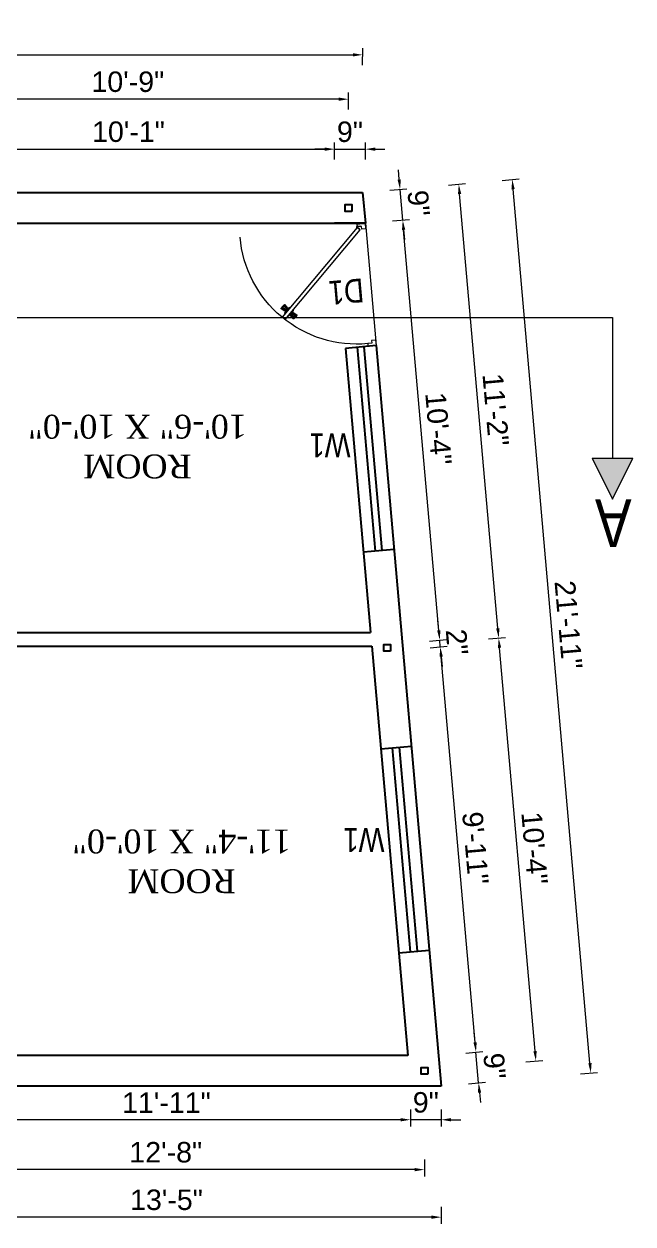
# Model space of a CAD drawing. Header units: inches. Extents: x 392906 to 410488, y -52747 to -40742.
# Drawn here: x 400469.4 to 400647.9, y -49512.9 to -49161.1 of the extents above; entities that cross this region are included whole.
import ezdxf

# ---------------------------------------------------------------- set-up
doc = ezdxf.new("R2010")
doc.units = ezdxf.units.IN
doc.header["$LTSCALE"] = 2
doc.header["$MEASUREMENT"] = 0
doc.header["$PDMODE"] = 34
doc.layers.get('0').update_dxf_attribs({"linetype": 'CONTINUOUS'})
doc.layers.get('DEFPOINTS').update_dxf_attribs({"color": 141, "linetype": 'CONTINUOUS'})
for name, color, linetype, lineweight in [('DOOR & WIN', 1, 'CONTINUOUS', 25), ('PUERTAS', 7, 'CONTINUOUS', 9), ('steps', 253, 'CONTINUOUS', 20)]:
    doc.layers.add(name, color=color, linetype=linetype, lineweight=lineweight)
doc.styles.add('Lettring Text', font='arial.ttf')
doc.styles.get("Standard").update_dxf_attribs({"font": 'ARIALN.TTF'})
doc.dimstyles.new('Copy of Standard', dxfattribs={"dimtxt": 6, "dimasz": 2.875, "dimexe": 2, "dimexo": 4, "dimgap": 2, "dimtad": 1, "dimdec": 0, "dimrnd": 1, "dimzin": 0, "dimdsep": 46, "dimlunit": 4, "dimtxsty": 'Lettring Text', "dimcen": 0.1, "dimclrd": 7, "dimclre": 7, "dimclrt": 7, "dimazin": 0, "dimtfac": 0.645, "dimtdec": 0, "dimtmove": 1, "dimatfit": 0, "dimfxl": 3, "dimfxlon": 1, "dimtfillclr": 256, "dimtolj": 1, "dimtzin": 0, "dimlwd": -1, "dimlwe": -1, "dimarcsym": 2})

# ---------------------------------------------------------------- blocks, each defined once
blk = doc.blocks.new('3ft')
at = {"layer": 'PUERTAS', "color": 6}
for p, q in [((1.01, 2.52), (25.23, 26.74)), ((26.05, 25.92), (1.77, 1.64)), ((26.05, 25.92), (25.23, 26.74)), ((0, 2.4), (0, 0)), ((0.72, 2.4), (0, 2.4)), ((1.6, 0), (0, 0)), ((0.72, 1.52), (0.72, 2.44)), ((0.8, 1.52), (0.72, 1.52)), ((0.8, 1.52), (0.8, 2.41)), ((0.8, 1.2), (0.8, 1.52)), ((1.6, 1.2), (0.8, 1.2)), ((1.57, 1.84), (0.94, 2.47)), ((1.63, 1.89), (0.97, 2.55)), ((1.63, 1.89), (1.57, 1.84)), ((1.77, 1.64), (1.57, 1.84)), ((1.6, 0), (1.6, 1.2)), ((34.4, 0), (34.4, 1.2)), ((34.4, 1.2), (35.2, 1.2)), ((34.4, 0), (36, 0)), ((35.2, 1.2), (35.2, 2.4)), ((35.2, 2.4), (36, 2.4)), ((36, 0), (36, 2.4))]:
    blk.add_line(p, q, dxfattribs=at)
at = {"layer": 'PUERTAS', "color": 8}
for p, q in [((22.57, 24.94), (21.65, 25.68)), ((22.63, 24.99), (21.69, 25.75)), ((22.74, 25.1), (21.84, 25.9)), ((22.13, 26.28), (21.98, 26.13)), ((22.88, 25.24), (22.01, 26.06)), ((22.13, 26.28), (22.27, 26.42)), ((22.29, 26.41), (22.27, 26.42)), ((23.16, 25.52), (22.34, 26.39)), ((23.3, 25.66), (22.5, 26.56)), ((23.41, 25.77), (22.65, 26.71)), ((22.69, 24.32), (23.02, 24.83)), ((23.46, 25.83), (22.72, 26.75)), ((22.95, 24.96), (22.84, 25.07)), ((22.98, 24.99), (22.86, 25.1)), ((23.03, 25.04), (22.91, 25.15)), ((22.91, 24.53), (23.1, 24.91)), ((23.11, 25.12), (22.99, 25.23)), ((23.13, 24.76), (23.18, 24.99)), ((23.28, 25.3), (23.17, 25.41)), ((23.36, 25.37), (23.25, 25.49)), ((23.31, 24.94), (23.28, 25.08)), ((23.41, 25.43), (23.3, 25.54)), ((23.46, 25.09), (23.32, 25.13)), ((23.44, 25.45), (23.33, 25.56)), ((23.64, 25.27), (23.41, 25.22)), ((23.87, 25.49), (23.49, 25.3)), ((24.08, 25.71), (23.57, 25.38)), ((25.02, 24.77), (24.68, 24.26)), ((23.63, 23.38), (24.14, 23.72)), ((23.84, 23.6), (24.22, 23.79)), ((24.07, 23.82), (24.3, 23.88)), ((24.25, 24), (24.39, 23.97)), ((24.25, 23.26), (24.99, 22.34)), ((24.27, 23.64), (24.38, 23.53)), ((24.3, 23.67), (24.41, 23.56)), ((24.3, 23.32), (25.06, 22.38)), ((24.35, 23.72), (24.46, 23.61)), ((24.4, 24.15), (24.43, 24.01)), ((24.41, 23.43), (25.2, 22.53)), ((24.43, 23.8), (24.54, 23.69)), ((24.58, 24.33), (24.52, 24.1)), ((24.55, 23.57), (25.37, 22.7)), ((24.6, 23.97), (24.72, 23.86)), ((24.8, 24.56), (24.61, 24.18)), ((24.68, 24.05), (24.79, 23.94)), ((24.73, 24.1), (24.85, 23.99)), ((24.76, 24.13), (24.87, 24.02)), ((24.83, 23.85), (25.7, 23.03)), ((24.97, 23.99), (25.87, 23.2)), ((25.08, 24.1), (26.02, 23.34)), ((25.14, 24.15), (26.06, 23.41)), ((25.58, 22.82), (25.43, 22.67)), ((25.58, 22.82), (25.73, 22.97)), ((25.72, 22.98), (25.73, 22.97)), ((0, 0), (36, 0))]:
    blk.add_line(p, q, dxfattribs=at)
at = {"layer": 'PUERTAS', "color": 1}
for p, q in [((21.67, 25.73), (22.17, 26.23)), ((22.49, 24.95), (21.67, 25.61)), ((21.7, 25.82), (22.14, 26.26)), ((21.73, 25.79), (21.7, 25.82)), ((22.58, 26.7), (22.14, 26.26)), ((22.67, 26.73), (22.17, 26.23)), ((22.61, 26.67), (22.58, 26.7)), ((22.6, 24.96), (23.02, 25.38)), ((22.61, 24.25), (22.92, 24.72)), ((22.7, 25.07), (22.71, 25.06)), ((23.45, 25.91), (22.79, 26.73)), ((22.82, 25.06), (23.08, 25.32)), ((22.94, 24.95), (22.83, 25.07)), ((22.92, 24.72), (22.92, 24.72)), ((22.93, 24.94), (23.19, 25.21)), ((22.93, 24.84), (22.93, 24.83)), ((23.44, 25.81), (23.02, 25.38)), ((23.34, 25.58), (23.08, 25.32)), ((23.46, 25.47), (23.19, 25.21)), ((23.33, 25.7), (23.34, 25.69)), ((23.45, 25.46), (23.33, 25.57)), ((23.57, 25.47), (23.57, 25.47)), ((24.15, 25.79), (23.68, 25.48)), ((23.68, 25.48), (23.68, 25.48)), ((24.27, 25.78), (24.26, 25.79)), ((25.1, 24.84), (24.79, 24.38)), ((25.09, 24.96), (25.1, 24.95)), ((22.62, 24.13), (22.61, 24.14)), ((23.44, 23.31), (23.45, 23.3)), ((23.56, 23.3), (24.03, 23.61)), ((24.03, 23.61), (24.03, 23.62)), ((24.14, 23.62), (24.14, 23.62)), ((24.25, 23.62), (24.51, 23.89)), ((24.26, 23.29), (24.69, 23.71)), ((24.26, 23.63), (24.37, 23.52)), ((24.26, 23.18), (24.92, 22.37)), ((24.37, 23.52), (24.63, 23.77)), ((24.37, 23.4), (24.37, 23.4)), ((24.78, 24.15), (24.51, 23.89)), ((24.89, 24.03), (24.63, 23.77)), ((25.11, 24.14), (24.69, 23.71)), ((24.77, 24.14), (24.88, 24.03)), ((24.79, 24.38), (24.78, 24.37)), ((24.78, 24.26), (24.78, 24.26)), ((25, 24.03), (25, 24.03)), ((25.04, 22.36), (25.54, 22.86)), ((25.1, 22.42), (25.13, 22.39)), ((25.13, 22.39), (25.57, 22.83)), ((25.22, 24.14), (26.03, 23.48)), ((26.04, 23.37), (25.54, 22.86)), ((26.01, 23.27), (25.57, 22.83)), ((25.98, 23.3), (26.01, 23.27))]:
    blk.add_line(p, q, dxfattribs=at)
at = {"layer": 'PUERTAS', "color": 2}
for p, q in [((21.99, 26.11), (21.98, 26.13)), ((25.42, 22.68), (25.43, 22.67))]:
    blk.add_line(p, q, dxfattribs=at)
at = {"layer": 'PUERTAS', "color": 6}
for radius in [0.155, 0.0752]:
    blk.add_circle((0.82, 2.56), radius, dxfattribs=at)
blk.add_arc((0.82, 2.56), 34.38, 359.7285, 90.0333, dxfattribs=at)
at = {"layer": 'PUERTAS', "color": 1}
for centre, start, end in [((22.54, 25.01), 231.0764, 315), ((22.73, 26.68), 38.9236, 135), ((22.77, 25.12), 225, 315), ((22.99, 24.89), 135, 219.7428), ((22.87, 24.78), 315, 39.7428), ((23.28, 25.63), 315, 45), ((23.39, 25.86), 315, 38.9236), ((23.51, 25.41), 50.2572, 135), ((23.62, 25.53), 230.2572, 315), ((24.2, 25.73), 45, 135), ((25.04, 24.89), 315, 45), ((22.67, 24.2), 135, 225), ((23.51, 23.36), 225, 315), ((24.09, 23.56), 50.2572, 135), ((24.2, 23.68), 230.2572, 315), ((24.32, 23.23), 135, 218.9236), ((24.42, 23.46), 135, 225), ((24.84, 24.31), 135, 219.7428), ((24.72, 24.21), 315, 39.7428), ((24.94, 23.98), 45, 135), ((24.98, 22.42), 218.9236, 315), ((25.17, 24.08), 51.0764, 135), ((25.98, 23.42), 315, 51.0764)]:
    blk.add_arc(centre, 0.08, start, end, dxfattribs=at)
blk = doc.blocks.new('*U199')
at = {"color": 3, "xscale": -1}
blk.add_blockref('3ft', (42, 0), dxfattribs=at)
blk = doc.blocks.new('*D675')
at = {"layer": 'DEFPOINTS', "color": 0, "ltscale": 0.5, "transparency": 16777216}
for p in [(400560.43, -49197.76), (400439.63, -49219.47), (400560.42, -49219.5)]:
    blk.add_point(p, dxfattribs=at)
at = {"layer": 'steps', "color": 7, "ltscale": 0.5, "transparency": 16777216}
for p, q in [((400439.64, -49200.73), (400439.64, -49195.73)), ((400560.43, -49200.76), (400560.43, -49195.76)), ((400442.51, -49197.73), (400557.55, -49197.76))]:
    blk.add_line(p, q, dxfattribs=at)
for points in [[(400442.51, -49197.25), (400442.51, -49198.21), (400439.64, -49197.73)], [(400557.55, -49197.28), (400557.55, -49198.24), (400560.43, -49197.76)]]:
    blk.add_solid(points, dxfattribs=at)
at = {"layer": 'steps', "color": 7, "ltscale": 0.5, "transparency": 16777216, "insert": (400500.03, -49192.68), "char_height": 6, "attachment_point": 5, "rotation": 359.9867, "style": 'Lettring Text'}
blk.add_mtext('\\A1;10\'-1"', dxfattribs=at)
blk = doc.blocks.new('*D676')
at = {"layer": 'DEFPOINTS', "color": 0, "ltscale": 0.5, "transparency": 16777216}
for p in [(400569.46, -49197.76), (400560.42, -49219.5), (400569.46, -49219.5)]:
    blk.add_point(p, dxfattribs=at)
at = {"layer": 'steps', "color": 7, "ltscale": 0.5, "transparency": 16777216}
for p, q in [((400560.43, -49200.76), (400560.43, -49195.76)), ((400569.46, -49200.76), (400569.46, -49195.76)), ((400557.55, -49197.76), (400554.68, -49197.76)), ((400560.43, -49197.76), (400569.46, -49197.76)), ((400572.34, -49197.76), (400575.21, -49197.76))]:
    blk.add_line(p, q, dxfattribs=at)
for points in [[(400557.55, -49197.28), (400557.55, -49198.24), (400560.43, -49197.76)], [(400572.34, -49197.28), (400572.34, -49198.24), (400569.46, -49197.76)]]:
    blk.add_solid(points, dxfattribs=at)
at = {"layer": 'steps', "color": 7, "ltscale": 0.5, "transparency": 16777216, "insert": (400564.95, -49192.7), "char_height": 6, "attachment_point": 5, "rotation": 359.9867, "style": 'Lettring Text'}
blk.add_mtext('\\A1;9"', dxfattribs=at)
blk = doc.blocks.new('*D677')
at = {"layer": 'DEFPOINTS', "color": 0, "ltscale": 0.5, "transparency": 16777216}
for p in [(400435.14, -49183.08), (400435.13, -49214.97), (400564.54, -49215)]:
    blk.add_point(p, dxfattribs=at)
at = {"layer": 'steps', "color": 7, "ltscale": 0.5, "transparency": 16777216}
for p, q in [((400435.14, -49186.08), (400435.14, -49181.08)), ((400564.55, -49186.11), (400564.55, -49181.11)), ((400561.68, -49183.11), (400438.01, -49183.08))]:
    blk.add_line(p, q, dxfattribs=at)
for points in [[(400438.01, -49182.6), (400438.01, -49183.56), (400435.14, -49183.08)], [(400561.68, -49182.63), (400561.68, -49183.58), (400564.55, -49183.11)]]:
    blk.add_solid(points, dxfattribs=at)
at = {"layer": 'steps', "color": 7, "ltscale": 0.5, "transparency": 16777216, "insert": (400499.85, -49178.03), "char_height": 6, "attachment_point": 5, "rotation": 359.9867, "style": 'Lettring Text'}
blk.add_mtext('\\A1;10\'-9"', dxfattribs=at)
blk = doc.blocks.new('*D680')
at = {"layer": 'DEFPOINTS', "color": 0, "ltscale": 0.5, "transparency": 16777216}
for p in [(400568.68, -49170.11), (400209.13, -49210.42), (400568.67, -49210.5)]:
    blk.add_point(p, dxfattribs=at)
at = {"layer": 'steps', "color": 7, "ltscale": 0.5, "transparency": 16777216}
for p, q in [((400209.14, -49173.03), (400209.14, -49168.03)), ((400568.67, -49173.11), (400568.68, -49168.11)), ((400212.02, -49170.03), (400565.8, -49170.11))]:
    blk.add_line(p, q, dxfattribs=at)
for points in [[(400212.02, -49169.55), (400212.02, -49170.51), (400209.14, -49170.03)], [(400565.8, -49169.63), (400565.8, -49170.59), (400568.68, -49170.11)]]:
    blk.add_solid(points, dxfattribs=at)
at = {"layer": 'steps', "color": 7, "ltscale": 0.5, "transparency": 16777216, "insert": (400388.91, -49165.01), "char_height": 6, "attachment_point": 5, "rotation": 359.9867, "style": 'Lettring Text'}
blk.add_mtext("\\A1;30'", dxfattribs=at)
blk = doc.blocks.new('*D681')
at = {"layer": 'DEFPOINTS', "color": 0, "ltscale": 0.5, "transparency": 16777216}
for p in [(400582.67, -49472.44), (400591.7, -49472.44), (400582.67, -49482.29)]:
    blk.add_point(p, dxfattribs=at)
at = {"layer": 'steps', "color": 7, "ltscale": 0.5, "transparency": 16777216}
for p, q in [((400582.67, -49479.29), (400582.67, -49484.29)), ((400591.7, -49479.29), (400591.7, -49484.29)), ((400579.79, -49482.29), (400576.92, -49482.29)), ((400591.7, -49482.29), (400582.67, -49482.29)), ((400594.58, -49482.29), (400597.45, -49482.29))]:
    blk.add_line(p, q, dxfattribs=at)
for points in [[(400579.79, -49481.81), (400579.79, -49482.77), (400582.67, -49482.29)], [(400594.58, -49481.81), (400594.58, -49482.77), (400591.7, -49482.29)]]:
    blk.add_solid(points, dxfattribs=at)
at = {"layer": 'steps', "color": 7, "ltscale": 0.5, "transparency": 16777216, "insert": (400587.18, -49477.23), "char_height": 6, "attachment_point": 5, "style": 'Lettring Text'}
blk.add_mtext('\\A1;9"', dxfattribs=at)
blk = doc.blocks.new('*D682')
at = {"layer": 'DEFPOINTS', "color": 0, "ltscale": 0.5, "transparency": 16777216}
for p in [(400439.63, -49463.44), (400582.67, -49472.44), (400439.63, -49482.29)]:
    blk.add_point(p, dxfattribs=at)
at = {"layer": 'steps', "color": 7, "ltscale": 0.5, "transparency": 16777216}
for p, q in [((400439.63, -49479.29), (400439.63, -49484.29)), ((400582.67, -49479.29), (400582.67, -49484.29)), ((400579.79, -49482.29), (400442.51, -49482.29))]:
    blk.add_line(p, q, dxfattribs=at)
for points in [[(400442.51, -49481.81), (400442.51, -49482.77), (400439.63, -49482.29)], [(400579.79, -49481.81), (400579.79, -49482.77), (400582.67, -49482.29)]]:
    blk.add_solid(points, dxfattribs=at)
at = {"layer": 'steps', "color": 7, "ltscale": 0.5, "transparency": 16777216, "insert": (400511.15, -49477.28), "char_height": 6, "attachment_point": 5, "style": 'Lettring Text'}
blk.add_mtext('\\A1;11\'-11"', dxfattribs=at)
blk = doc.blocks.new('*D688')
at = {"layer": 'DEFPOINTS', "color": 0, "ltscale": 0.5, "transparency": 16777216}
for p in [(400435.13, -49467.94), (400586.79, -49467.94), (400435.13, -49496.91)]:
    blk.add_point(p, dxfattribs=at)
at = {"layer": 'steps', "color": 7, "ltscale": 0.5, "transparency": 16777216}
for p, q in [((400435.13, -49493.91), (400435.13, -49498.91)), ((400586.79, -49493.91), (400586.79, -49498.91)), ((400583.91, -49496.91), (400438.01, -49496.91))]:
    blk.add_line(p, q, dxfattribs=at)
for points in [[(400438.01, -49496.43), (400438.01, -49497.39), (400435.13, -49496.91)], [(400583.91, -49496.43), (400583.91, -49497.39), (400586.79, -49496.91)]]:
    blk.add_solid(points, dxfattribs=at)
at = {"layer": 'steps', "color": 7, "ltscale": 0.5, "transparency": 16777216, "insert": (400510.96, -49491.85), "char_height": 6, "attachment_point": 5, "style": 'Lettring Text'}
blk.add_mtext('\\A1;12\'-8"', dxfattribs=at)
blk = doc.blocks.new('*D691')
at = {"layer": 'DEFPOINTS', "color": 0, "ltscale": 0.5, "transparency": 16777216}
for p in [(400430.63, -49472.44), (400591.7, -49472.44), (400430.63, -49510.85)]:
    blk.add_point(p, dxfattribs=at)
at = {"layer": 'steps', "color": 7, "ltscale": 0.5, "transparency": 16777216}
for p, q in [((400430.63, -49507.85), (400430.63, -49512.85)), ((400591.7, -49507.85), (400591.7, -49512.85)), ((400588.83, -49510.85), (400433.51, -49510.85))]:
    blk.add_line(p, q, dxfattribs=at)
for points in [[(400433.51, -49510.37), (400433.51, -49511.33), (400430.63, -49510.85)], [(400588.83, -49510.37), (400588.83, -49511.33), (400591.7, -49510.85)]]:
    blk.add_solid(points, dxfattribs=at)
at = {"layer": 'steps', "color": 7, "ltscale": 0.5, "transparency": 16777216, "insert": (400511.17, -49505.79), "char_height": 6, "attachment_point": 5, "style": 'Lettring Text'}
blk.add_mtext('\\A1;13\'-5"', dxfattribs=at)
blk = doc.blocks.new('*D693')
at = {"layer": 'DEFPOINTS', "color": 0, "ltscale": 0.5, "transparency": 16777216}
for p in [(400590.91, -49463.44), (400601.88, -49462.48), (400591.7, -49472.44)]:
    blk.add_point(p, dxfattribs=at)
at = {"layer": 'steps', "color": 7, "ltscale": 0.5, "transparency": 16777216}
for p, q in [((400601.62, -49459.61), (400601.37, -49456.75)), ((400598.89, -49462.74), (400603.87, -49462.3)), ((400602.67, -49471.48), (400601.88, -49462.48)), ((400599.68, -49471.74), (400604.66, -49471.3)), ((400602.92, -49474.34), (400603.17, -49477.2))]:
    blk.add_line(p, q, dxfattribs=at)
for points in [[(400602.1, -49459.57), (400601.15, -49459.65), (400601.88, -49462.48)], [(400603.4, -49474.3), (400602.44, -49474.38), (400602.67, -49471.48)]]:
    blk.add_solid(points, dxfattribs=at)
at = {"layer": 'steps', "color": 7, "ltscale": 0.5, "transparency": 16777216, "insert": (400607.31, -49466.53), "char_height": 6, "attachment_point": 5, "rotation": 275.0256, "style": 'Lettring Text'}
blk.add_mtext('\\A1;9"', dxfattribs=at)
blk = doc.blocks.new('*D694')
at = {"layer": 'DEFPOINTS', "color": 0, "ltscale": 0.5, "transparency": 16777216}
for p in [(400591.43, -49343.67), (400576.88, -49344.95), (400590.91, -49463.44)]:
    blk.add_point(p, dxfattribs=at)
at = {"layer": 'steps', "color": 7, "ltscale": 0.5, "transparency": 16777216}
for p, q in [((400588.44, -49343.93), (400593.42, -49343.5)), ((400601.62, -49459.61), (400591.68, -49346.54)), ((400598.89, -49462.74), (400603.87, -49462.3))]:
    blk.add_line(p, q, dxfattribs=at)
for points in [[(400592.16, -49346.49), (400591.2, -49346.58), (400591.43, -49343.67)], [(400602.1, -49459.57), (400601.15, -49459.65), (400601.88, -49462.48)]]:
    blk.add_solid(points, dxfattribs=at)
at = {"layer": 'steps', "color": 7, "ltscale": 0.5, "transparency": 16777216, "insert": (400601.7, -49402.63), "char_height": 6, "attachment_point": 5, "rotation": 275.0256, "style": 'Lettring Text'}
blk.add_mtext('\\A1;9\'-11"', dxfattribs=at)
blk = doc.blocks.new('*D695')
at = {"layer": 'DEFPOINTS', "color": 0, "ltscale": 0.5, "transparency": 16777216}
for p in [(400576.88, -49342.95), (400591.25, -49341.69), (400576.88, -49344.95)]:
    blk.add_point(p, dxfattribs=at)
at = {"layer": 'steps', "color": 7, "ltscale": 0.5, "transparency": 16777216}
for p, q in [((400591, -49338.82), (400590.75, -49335.96)), ((400588.26, -49341.95), (400593.25, -49341.51)), ((400588.44, -49343.93), (400593.42, -49343.5)), ((400591.43, -49343.67), (400591.25, -49341.69)), ((400591.68, -49346.54), (400591.93, -49349.4))]:
    blk.add_line(p, q, dxfattribs=at)
for points in [[(400591.48, -49338.78), (400590.52, -49338.87), (400591.25, -49341.69)], [(400592.16, -49346.49), (400591.2, -49346.58), (400591.43, -49343.67)]]:
    blk.add_solid(points, dxfattribs=at)
at = {"layer": 'steps', "color": 7, "ltscale": 0.5, "transparency": 16777216, "insert": (400596.33, -49342.24), "char_height": 6, "attachment_point": 5, "rotation": 275.0256, "style": 'Lettring Text'}
blk.add_mtext('\\A1;2"', dxfattribs=at)
blk = doc.blocks.new('*D696')
at = {"layer": 'DEFPOINTS', "color": 0, "ltscale": 0.5, "transparency": 16777216}
for p in [(400569.46, -49219.5), (400580.42, -49218.54), (400576.88, -49342.95)]:
    blk.add_point(p, dxfattribs=at)
at = {"layer": 'steps', "color": 7, "ltscale": 0.5, "transparency": 16777216}
for p, q in [((400577.44, -49218.8), (400582.42, -49218.36)), ((400591, -49338.82), (400580.68, -49221.4)), ((400588.26, -49341.95), (400593.25, -49341.51))]:
    blk.add_line(p, q, dxfattribs=at)
for points in [[(400581.15, -49221.36), (400580.2, -49221.44), (400580.42, -49218.54)], [(400591.48, -49338.78), (400590.52, -49338.87), (400591.25, -49341.69)]]:
    blk.add_solid(points, dxfattribs=at)
at = {"layer": 'steps', "color": 7, "ltscale": 0.5, "transparency": 16777216, "insert": (400590.88, -49279.67), "char_height": 6, "attachment_point": 5, "rotation": 275.0256, "style": 'Lettring Text'}
blk.add_mtext('\\A1;10\'-4"', dxfattribs=at)
blk = doc.blocks.new('*D697')
at = {"layer": 'DEFPOINTS', "color": 0, "ltscale": 0.5, "transparency": 16777216}
for p in [(400568.67, -49210.5), (400579.63, -49209.54), (400569.46, -49219.5)]:
    blk.add_point(p, dxfattribs=at)
at = {"layer": 'steps', "color": 7, "ltscale": 0.5, "transparency": 16777216}
for p, q in [((400579.38, -49206.67), (400579.13, -49203.81)), ((400576.64, -49209.8), (400581.62, -49209.36)), ((400580.42, -49218.54), (400579.63, -49209.54)), ((400577.44, -49218.8), (400582.42, -49218.36)), ((400580.68, -49221.4), (400580.93, -49224.26))]:
    blk.add_line(p, q, dxfattribs=at)
for points in [[(400579.86, -49206.63), (400578.9, -49206.72), (400579.63, -49209.54)], [(400581.15, -49221.36), (400580.2, -49221.44), (400580.42, -49218.54)]]:
    blk.add_solid(points, dxfattribs=at)
at = {"layer": 'steps', "color": 7, "ltscale": 0.5, "transparency": 16777216, "insert": (400585.07, -49213.59), "char_height": 6, "attachment_point": 5, "rotation": 275.0256, "style": 'Lettring Text'}
blk.add_mtext('\\A1;9"', dxfattribs=at)
blk = doc.blocks.new('*D698')
at = {"layer": 'DEFPOINTS', "color": 0, "ltscale": 0.5, "transparency": 16777216}
for p in [(400608.54, -49341.08), (400575.88, -49343.95), (400586.79, -49467.94)]:
    blk.add_point(p, dxfattribs=at)
at = {"layer": 'steps', "color": 7, "ltscale": 0.5, "transparency": 16777216}
for p, q in [((400605.55, -49341.34), (400610.54, -49340.9)), ((400619.19, -49462.2), (400608.8, -49343.94)), ((400616.46, -49465.33), (400621.44, -49464.89))]:
    blk.add_line(p, q, dxfattribs=at)
for points in [[(400609.27, -49343.9), (400608.32, -49343.98), (400608.54, -49341.08)], [(400619.67, -49462.16), (400618.72, -49462.25), (400619.45, -49465.07)]]:
    blk.add_solid(points, dxfattribs=at)
at = {"layer": 'steps', "color": 7, "ltscale": 0.5, "transparency": 16777216, "insert": (400619.04, -49402.63), "char_height": 6, "attachment_point": 5, "rotation": 275.0256, "style": 'Lettring Text'}
blk.add_mtext('\\A1;10\'-4"', dxfattribs=at)
blk = doc.blocks.new('*D699')
at = {"layer": 'DEFPOINTS', "color": 0, "ltscale": 0.5, "transparency": 16777216}
for p in [(400568.67, -49210.5), (400596.84, -49208.02), (400575.88, -49343.95)]:
    blk.add_point(p, dxfattribs=at)
at = {"layer": 'steps', "color": 7, "ltscale": 0.5, "transparency": 16777216}
for p, q in [((400593.85, -49208.29), (400598.83, -49207.85)), ((400608.29, -49338.21), (400597.09, -49210.89)), ((400605.55, -49341.34), (400610.54, -49340.9))]:
    blk.add_line(p, q, dxfattribs=at)
for points in [[(400597.57, -49210.85), (400596.62, -49210.93), (400596.84, -49208.02)], [(400608.77, -49338.17), (400607.81, -49338.26), (400608.54, -49341.08)]]:
    blk.add_solid(points, dxfattribs=at)
at = {"layer": 'steps', "color": 7, "ltscale": 0.5, "transparency": 16777216, "insert": (400607.69, -49274.11), "char_height": 6, "attachment_point": 5, "rotation": 275.0256, "style": 'Lettring Text'}
blk.add_mtext('\\A1;11\'-2"', dxfattribs=at)
blk = doc.blocks.new('*D700')
at = {"layer": 'DEFPOINTS', "color": 0, "ltscale": 0.5, "transparency": 16777216}
for p in [(400612.51, -49206.65), (400568.67, -49210.5), (400591.7, -49472.44)]:
    blk.add_point(p, dxfattribs=at)
at = {"layer": 'steps', "color": 7, "ltscale": 0.5, "transparency": 16777216}
for p, q in [((400609.52, -49206.91), (400614.5, -49206.47)), ((400635.29, -49465.72), (400612.76, -49209.51)), ((400632.56, -49468.85), (400637.54, -49468.41))]:
    blk.add_line(p, q, dxfattribs=at)
for points in [[(400613.24, -49209.47), (400612.28, -49209.55), (400612.51, -49206.65)], [(400635.77, -49465.68), (400634.81, -49465.76), (400635.54, -49468.58)]]:
    blk.add_solid(points, dxfattribs=at)
at = {"layer": 'steps', "color": 7, "ltscale": 0.5, "transparency": 16777216, "insert": (400629.02, -49337.18), "char_height": 6, "attachment_point": 5, "rotation": 275.0256, "style": 'Lettring Text'}
blk.add_mtext('\\A1;21\'-11"', dxfattribs=at)

msp = doc.modelspace()

# ---------------------------------------------------------------- hatches: boundary and pattern name
at = {"linetype": 'ByBlock', "lineweight": 5}
msp.add_hatch(color=7, dxfattribs=at).paths.add_polyline_path([(400641.9, -49300.32), (400635.9, -49288.32), (400647.9, -49288.32)])

# ---------------------------------------------------------------- linework, layer by layer
at = {"ltscale": 0.5}
for p, q in [((400209.13, -49210.42), (400568.67, -49210.5)), ((400568.67, -49210.5), (400569.46, -49219.5)), ((400439.63, -49219.47), (400569.46, -49219.5)), ((400569.46, -49219.5), (400560.42, -49219.5)), ((400572.61, -49255.36), (400563.65, -49256.15)), ((400563.65, -49256.15), (400570.98, -49339.5)), ((400572.39, -49315.61), (400567.13, -49255.84)), ((400574.38, -49315.44), (400569.12, -49255.67)), ((400572.61, -49255.36), (400591.7, -49472.44)), ((400577.87, -49315.13), (400568.9, -49315.92)), ((400430.63, -49339.46), (400570.98, -49339.5)), ((400439.63, -49343.47), (400571.33, -49343.5)), ((400571.33, -49343.5), (400581.87, -49463.44)), ((400573.97, -49373.59), (400582.94, -49372.8)), ((400582.72, -49433.05), (400577.46, -49373.28)), ((400584.71, -49432.87), (400579.45, -49373.11)), ((400579.23, -49433.36), (400588.19, -49432.57)), ((400581.87, -49463.44), (400439.63, -49463.44)), ((400591.7, -49472.44), (400430.63, -49472.44))]:
    msp.add_line(p, q, dxfattribs=at)
at = {"color": 7, "linetype": 'ByBlock', "lineweight": 5}
for p, q in [((400147.58, -49247.15), (400641.9, -49247.15)), ((400641.9, -49247.15), (400641.9, -49288.32)), ((400635.9, -49288.32), (400647.9, -49288.32)), ((400635.9, -49288.32), (400641.9, -49300.32)), ((400641.9, -49300.32), (400647.9, -49288.32))]:
    msp.add_line(p, q, dxfattribs=at)
at = {"ltscale": 0.5}
for points in [[(400565.54, -49216), (400563.54, -49216), (400563.54, -49214), (400565.54, -49214)], [(400576.88, -49344.95), (400574.88, -49344.95), (400574.88, -49342.95), (400576.88, -49342.95)], [(400587.79, -49468.94), (400585.79, -49468.94), (400585.79, -49466.94), (400587.79, -49466.94)]]:
    msp.add_lwpolyline(points, close=True, dxfattribs=at)

# ---------------------------------------------------------------- block references
at = {"layer": 'DOOR & WIN', "rotation": 95.02522239315617}
msp.add_blockref('*U199', (400573.14, -49261.34), dxfattribs=at)

# ---------------------------------------------------------------- texts
at = {"color": 7, "linetype": 'ByBlock', "lineweight": 5, "insert": (400636.78, -49314.43), "char_height": 14, "width": 26.5803, "attachment_point": 3, "rotation": 180}
msp.add_mtext('A', dxfattribs=at)
at = {"layer": 'steps', "color": 7, "ltscale": 0.3, "insert": (400563.58, -49236.05), "char_height": 7, "attachment_point": 8, "rotation": 185.0252}
msp.add_mtext_dynamic_manual_height_columns('{\\W1;D1}', width=18.6213, gutter_width=40, heights=[0], dxfattribs=at)
at = {"layer": 'steps', "color": 7, "ltscale": 0.3, "char_height": 7, "rotation": 180}
for s, insert, width, attachment_point in [('{\\fTimes New Roman|b0|i0|c0|p18;ROOM\\P10\'-6" X 10\'-0"}', (400502.67, -49294.29), 67.6616, 2), ('W1', (400559.11, -49281.11), 18.6213, 8), ('{\\fTimes New Roman|b0|i0|c0|p18;ROOM\\P11\'-4" X 10\'-0"}', (400515.6, -49415.88), 67.6616, 2), ('W1', (400569.05, -49396.8), 18.6213, 8)]:
    msp.add_mtext(s, dxfattribs=dict(at, insert=insert, width=width, attachment_point=attachment_point))

# ---------------------------------------------------------------- dimensions: what is measured, and where the dimension line sits
at = {"layer": 'steps', "ltscale": 0.5}
for p1, p2, distance, picture, middle in [((400209.13, -49210.42), (400568.67, -49210.5), 40.39, '*D680', (400388.91, -49165.01)), ((400564.54, -49215), (400435.13, -49214.97), -31.9, '*D677', (400499.85, -49178.03)), ((400591.7, -49472.44), (400568.67, -49210.5), -44.01, '*D700', (400629.02, -49337.18)), ((400586.79, -49467.94), (400575.88, -49343.95), -32.79, '*D698', (400619.04, -49402.63))]:
    dim = msp.add_aligned_dim(p1=p1, p2=p2, distance=distance, dimstyle='Copy of Standard', dxfattribs=at)
    dim.commit()
    dim.dimension.update_dxf_attribs({"geometry": picture, "text_midpoint": middle})
for base, p1, p2, angle, picture, middle in [((400560.43, -49197.76), (400439.63, -49219.47), (400560.42, -49219.5), 359.9867, '*D675', (400500.03, -49192.68)), ((400596.84, -49208.02), (400575.88, -49343.95), (400568.67, -49210.5), 275.0256, '*D699', (400607.69, -49274.11)), ((400580.42, -49218.54), (400576.88, -49342.95), (400569.46, -49219.5), 275.0256, '*D696', (400590.88, -49279.67)), ((400591.43, -49343.67), (400590.91, -49463.44), (400576.88, -49344.95), 275.0256, '*D694', (400601.7, -49402.63)), ((400439.63, -49482.29), (400582.67, -49472.44), (400439.63, -49463.44), 180, '*D682', (400511.15, -49477.28)), ((400435.13, -49496.91), (400586.79, -49467.94), (400435.13, -49467.94), 180, '*D688', (400510.96, -49491.85)), ((400430.63, -49510.85), (400591.7, -49472.44), (400430.63, -49472.44), 180, '*D691', (400511.17, -49505.79))]:
    dim = msp.add_linear_dim(base=base, p1=p1, p2=p2, angle=angle, dimstyle='Copy of Standard', dxfattribs=at)
    dim.commit()
    dim.dimension.update_dxf_attribs({"geometry": picture, "text_midpoint": middle})
for base, p1, p2, angle, picture, middle, dimtype in [((400569.46, -49197.76), (400560.42, -49219.5), (400569.46, -49219.5), 359.9867, '*D676', (400564.95, -49197.76), 160), ((400579.63, -49209.54), (400569.46, -49219.5), (400568.67, -49210.5), 275.0256, '*D697', (400580.03, -49214.04), 160), ((400591.25, -49341.69), (400576.88, -49344.95), (400576.88, -49342.95), 275.0256, '*D695', (400591.34, -49342.68), 160), ((400601.88, -49462.48), (400591.7, -49472.44), (400590.91, -49463.44), 95.0256, '*D693', (400602.27, -49466.98), 161), ((400582.67, -49482.29), (400591.7, -49472.44), (400582.67, -49472.44), 180, '*D681', (400587.18, -49482.29), 160)]:
    dim = msp.add_linear_dim(base=base, p1=p1, p2=p2, angle=angle, dimstyle='Copy of Standard', dxfattribs=at)
    dim.commit()
    dim.dimension.update_dxf_attribs({"geometry": picture, "text_midpoint": middle, "dimtype": dimtype})

doc.saveas('drawing.dxf')
